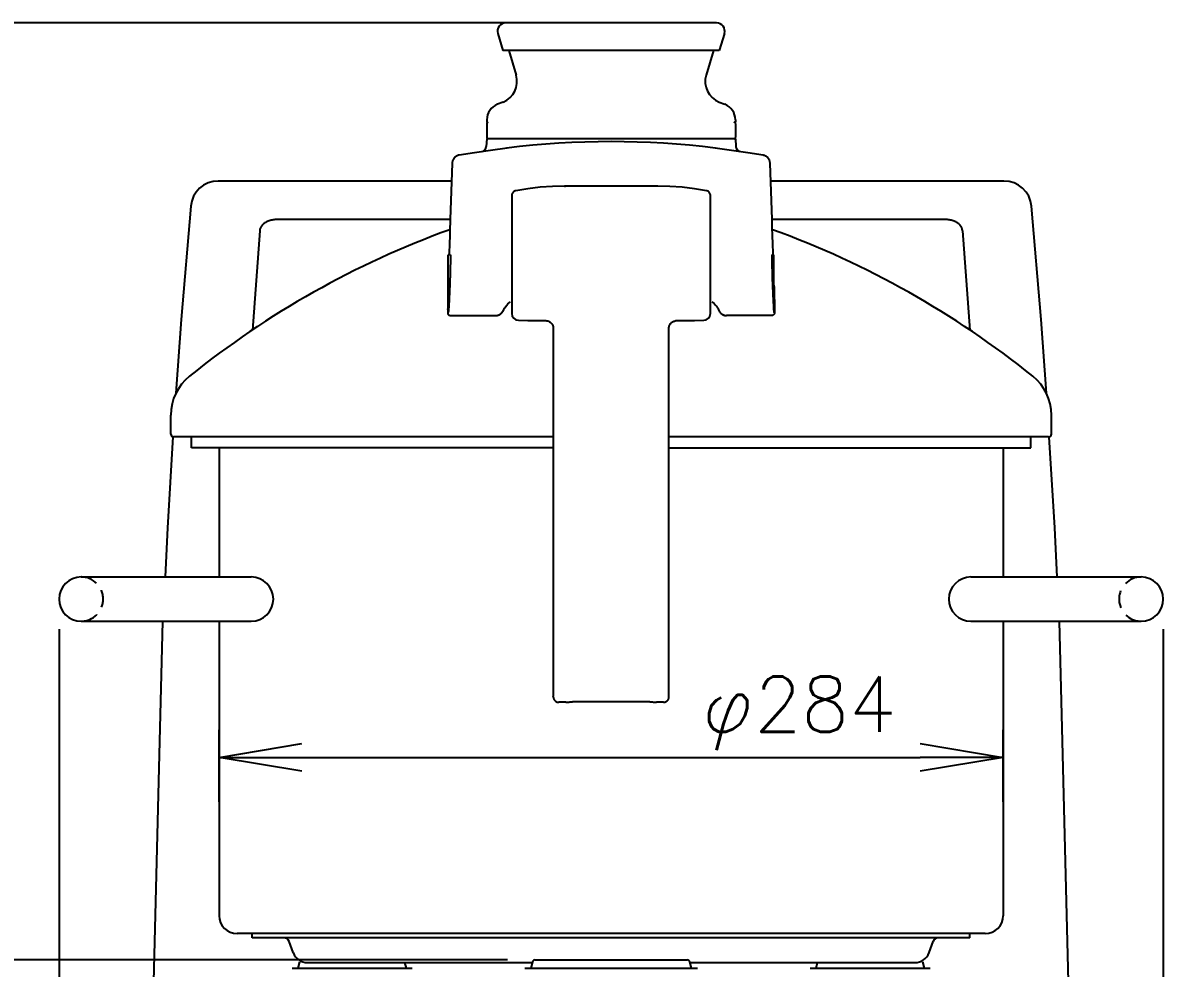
# Model space of a CAD drawing. Extents: x 230 to 4050, y 0 to 2754.
# Drawn here: x 549.7 to 962.8, y 888.7 to 1231 of the extents above; entities that cross this region are included whole.
import ezdxf

# ---------------------------------------------------------------- set-up
doc = ezdxf.new("R2010")
doc.units = 0
doc.header["$PDMODE"] = 3
doc.linetypes.add('HIDDEN', pattern=[9.525, 6.35, -3.175])
doc.layers.get('0').update_dxf_attribs({"linetype": 'CONTINUOUS'})
doc.layers.get('DEFPOINTS').update_dxf_attribs({"linetype": 'CONTINUOUS'})
doc.layers.add('DANMEN', color=7, linetype='CONTINUOUS')
doc.layers.add('SUNPOU', color=7, linetype='CONTINUOUS')
doc.styles.get("Standard").update_dxf_attribs({"font": 'SIMPLEX.shx', "bigfont": 'extfont.shx'})
doc.dimstyles.get("Standard").update_dxf_attribs({"dimscale": 10, "dimtxt": 2, "dimasz": 3, "dimexe": 1, "dimexo": 1, "dimgap": 0.6, "dimtad": 3, "dimdec": 0, "dimzin": 0, "dimdsep": 46, "dimtxsty": 'STANDARD', "dimblk1": 'OPEN', "dimblk2": 'OPEN', "dimsah": 1, "dimcen": 1.5, "dimadec": 0, "dimazin": 0, "dimtfac": 1, "dimtdec": 0, "dimtmove": 0, "dimatfit": 0, "dimldrblk": 'DOTSMALL', "dimfxl": 1, "dimtvp": 1, "dimtolj": 1, "dimtzin": 0, "dimarcsym": 0})

# ---------------------------------------------------------------- blocks, each defined once
blk = doc.blocks.new('_OPEN')
at = {"color": 0, "linetype": 'ByBlock'}
for p, q in [((-1, 0.167), (0, 0)), ((0, 0), (-1, -0.167)), ((0, 0), (-1, 0))]:
    blk.add_line(p, q, dxfattribs=at)
blk = doc.blocks.new('*D5')
at = {"layer": 'DEFPOINTS', "color": 0}
for p in [(562.81, 1021.42), (962.81, 1021.42), (962.81, 323.67)]:
    blk.add_point(p, dxfattribs=at)
at = {"layer": 'SUNPOU', "color": 0, "lineweight": -2}
for p, q in [((562.81, 1011.42), (562.81, 313.67)), ((962.81, 1011.42), (962.81, 313.67)), ((592.81, 323.67), (932.81, 323.67))]:
    blk.add_line(p, q, dxfattribs=at)
at = {"layer": 'SUNPOU', "color": 0, "lineweight": -2, "xscale": 30, "yscale": 30, "zscale": 30, "rotation": 180}
blk.add_blockref('_OPEN', (562.81, 323.67), dxfattribs=at)
at = {"layer": 'SUNPOU', "color": 0, "lineweight": -2, "xscale": 30, "yscale": 30, "zscale": 30}
blk.add_blockref('_OPEN', (962.81, 323.67), dxfattribs=at)
at = {"layer": 'SUNPOU', "color": 0, "insert": (762.81, 339.67), "char_height": 20, "attachment_point": 5}
blk.add_mtext('\\A1;400', dxfattribs=at)
blk = doc.blocks.new('_DotSmall')
at = {"color": 0, "linetype": 'ByBlock', "const_width": 0.5}
blk.add_lwpolyline([(-0.0625, 0, 1), (0.0625, 0, 1)], format="xyb", close=True, dxfattribs=at)
blk = doc.blocks.new('*D7')
at = {"layer": 'DEFPOINTS', "color": 0}
for p in [(467.95, 891.67), (735.28, 891.67), (528.54, 573.67)]:
    blk.add_point(p, dxfattribs=at)
at = {"layer": 'SUNPOU', "color": 0, "lineweight": -2}
for p, q in [((725.28, 891.67), (457.95, 891.67)), ((467.95, 603.67), (467.95, 861.67)), ((518.54, 573.67), (457.95, 573.67))]:
    blk.add_line(p, q, dxfattribs=at)
at = {"layer": 'SUNPOU', "color": 0, "lineweight": -2, "xscale": 30, "yscale": 30, "zscale": 30}
for p, rotation in [((467.95, 891.67), 90), ((467.95, 573.67), 270)]:
    blk.add_blockref('_OPEN', p, dxfattribs=dict(at, rotation=rotation))
at = {"layer": 'SUNPOU', "color": 0, "insert": (451.95, 732.67), "char_height": 20, "attachment_point": 5, "rotation": 90}
blk.add_mtext('\\A1;318', dxfattribs=at)
blk = doc.blocks.new('*D8')
at = {"layer": 'DEFPOINTS', "color": 0}
for p in [(467.95, 1230.95), (734.83, 1230.95), (529.68, 891.67)]:
    blk.add_point(p, dxfattribs=at)
at = {"layer": 'SUNPOU', "color": 0, "lineweight": -2}
for p, q in [((724.83, 1230.95), (457.95, 1230.95)), ((467.95, 921.67), (467.95, 1200.95)), ((519.68, 891.67), (457.95, 891.67))]:
    blk.add_line(p, q, dxfattribs=at)
at = {"layer": 'SUNPOU', "color": 0, "lineweight": -2, "xscale": 30, "yscale": 30, "zscale": 30}
for p, rotation in [((467.95, 1230.95), 90), ((467.95, 891.67), 270)]:
    blk.add_blockref('_OPEN', p, dxfattribs=dict(at, rotation=rotation))
at = {"layer": 'SUNPOU', "color": 0, "insert": (451.95, 1061.31), "char_height": 20, "attachment_point": 5, "rotation": 90}
blk.add_mtext('\\A1;337', dxfattribs=at)
blk = doc.blocks.new('*D9')
at = {"layer": 'DEFPOINTS', "color": 0}
for p in [(734.83, 1230.95), (417.95, 573.67), (528.54, 573.67)]:
    blk.add_point(p, dxfattribs=at)
at = {"layer": 'SUNPOU', "color": 0, "lineweight": -2}
for p, q in [((724.83, 1230.95), (407.95, 1230.95)), ((417.95, 1200.95), (417.95, 603.67)), ((518.54, 573.67), (407.95, 573.67))]:
    blk.add_line(p, q, dxfattribs=at)
at = {"layer": 'SUNPOU', "color": 0, "lineweight": -2, "xscale": 30, "yscale": 30, "zscale": 30}
for p, rotation in [((417.95, 1230.95), 90), ((417.95, 573.67), 270)]:
    blk.add_blockref('_OPEN', p, dxfattribs=dict(at, rotation=rotation))
at = {"layer": 'SUNPOU', "color": 0, "insert": (401.95, 902.31), "char_height": 20, "attachment_point": 5, "rotation": 90}
blk.add_mtext('\\A1;655', dxfattribs=at)
blk = doc.blocks.new('*D22')
at = {"layer": 'DEFPOINTS', "color": 0}
for p in [(904.81, 964.96), (620.81, 938.94), (904.81, 938.94)]:
    blk.add_point(p, dxfattribs=at)
at = {"layer": 'SUNPOU', "color": 0, "lineweight": -2}
for p, q in [((620.81, 948.94), (620.81, 974.96)), ((904.81, 948.94), (904.81, 974.96)), ((650.81, 964.96), (874.81, 964.96))]:
    blk.add_line(p, q, dxfattribs=at)
at = {"layer": 'SUNPOU', "color": 0, "lineweight": -2, "xscale": 30, "yscale": 30, "zscale": 30, "rotation": 180}
blk.add_blockref('_OPEN', (620.81, 964.96), dxfattribs=at)
at = {"layer": 'SUNPOU', "color": 0, "lineweight": -2, "xscale": 30, "yscale": 30, "zscale": 30}
blk.add_blockref('_OPEN', (904.81, 964.96), dxfattribs=at)
at = {"layer": 'SUNPOU', "color": 0, "insert": (830.93, 980.96), "char_height": 20, "attachment_point": 5}
blk.add_mtext('\\A1;φ284', dxfattribs=at)

msp = doc.modelspace()

# ---------------------------------------------------------------- linework, layer by layer
at = {"color": 2, "linetype": 'Continuous'}
for p, q in [((721.78, 1227.09), (723.62, 1220.95)), ((800.97, 1230.95), (724.65, 1230.95)), ((803.84, 1227.09), (802.01, 1220.95)), ((802.01, 1220.95), (723.62, 1220.95)), ((725.7, 1220.95), (728.38, 1211.99)), ((799.92, 1220.95), (797.24, 1211.99)), ((723.65, 1202.26), (721.61, 1201.45)), ((801.97, 1202.26), (804.01, 1201.45)), ((717.81, 1195.87), (717.81, 1194.95)), ((717.81, 1194.45), (717.81, 1189.45)), ((807.81, 1195.87), (807.81, 1194.95)), ((807.81, 1194.45), (807.81, 1189.45)), ((717.73, 1188.95), (717.58, 1186.14)), ((807.89, 1188.95), (717.73, 1188.95)), ((807.89, 1188.95), (808.04, 1186.14)), ((820.4, 1180.15), (820.4, 1180.18)), ((821.11, 1159.78), (820.4, 1180.15)), ((779.73, 1171.84), (745.89, 1171.84)), ((745.89, 1171.84), (745.9, 1171.84)), ((745.9, 1171.84), (746.23, 1171.82)), ((784.08, 1171.74), (779.72, 1171.84)), ((726.81, 1168.36), (726.81, 1125.75)), ((798.81, 1125.75), (798.81, 1168.36)), ((704.51, 1159.69), (641.5, 1159.69)), ((884.12, 1159.69), (821.11, 1159.69)), ((635.51, 1155.67), (632.84, 1119.72)), ((890.11, 1155.67), (892.79, 1119.72)), ((703.81, 1126.95), (703.81, 1146.95)), ((704.56, 1146.95), (703.81, 1146.95)), ((821.06, 1146.95), (821.81, 1146.95)), ((821.81, 1126.95), (821.81, 1146.95)), ((703.81, 1135.99), (703.79, 1135.07)), ((821.81, 1135.99), (821.83, 1135.07)), ((703.64, 1128.05), (703.63, 1127.17)), ((821.98, 1128.05), (822, 1127.17)), ((703.63, 1127.17), (703.62, 1126.97)), ((703.62, 1126.97), (703.62, 1126.75)), ((703.62, 1126.75), (703.62, 1126.55)), ((703.62, 1126.55), (703.63, 1126.38)), ((703.65, 1125.92), (703.65, 1125.87)), ((703.76, 1126.06), (703.76, 1126.07)), ((703.77, 1126.06), (703.76, 1126.06)), ((703.89, 1126.95), (703.81, 1126.95)), ((704.67, 1124.95), (720.98, 1124.95)), ((720.98, 1124.95), (721.04, 1124.95)), ((801.48, 1127.58), (801.48, 1127.59)), ((801.75, 1127.06), (801.85, 1126.84)), ((804.57, 1124.95), (804.59, 1124.95)), ((804.59, 1124.95), (804.61, 1124.95)), ((804.61, 1124.95), (804.64, 1124.95)), ((820.95, 1124.95), (804.64, 1124.95)), ((821.73, 1126.95), (821.81, 1126.95)), ((821.85, 1126.06), (821.86, 1126.06)), ((821.86, 1126.06), (821.86, 1126.07)), ((821.98, 1125.92), (821.97, 1125.87)), ((822, 1127.17), (822, 1126.97)), ((822, 1126.97), (822, 1126.75)), ((822, 1126.75), (822, 1126.55)), ((822, 1126.55), (822, 1126.38)), ((741.85, 1120.71), (741.85, 1120.71)), ((741.86, 1120.44), (741.86, 987.02)), ((783.76, 1120.44), (783.77, 1120.6)), ((783.76, 987.02), (783.76, 1120.44)), ((783.77, 1120.68), (783.78, 1120.72)), ((783.77, 1120.6), (783.77, 1120.71)), ((783.77, 1120.71), (783.77, 1120.71)), ((603.31, 1082.05), (603.31, 1088.95)), ((922.31, 1082.05), (922.31, 1088.95)), ((741.86, 1081.05), (604.31, 1081.05)), ((610.81, 1077.05), (610.81, 1081.05)), ((921.31, 1081.05), (783.76, 1081.05)), ((914.81, 1077.05), (914.81, 1081.05)), ((741.86, 1077.05), (610.81, 1077.05)), ((620.81, 1077.05), (620.81, 1030.31)), ((783.76, 1077.05), (914.81, 1077.05)), ((904.81, 1077.05), (904.81, 1030.31)), ((570.81, 1030.31), (632.46, 1030.31)), ((893.17, 1030.31), (954.81, 1030.31)), ((570.81, 1014.31), (632.46, 1014.31)), ((595.8, 830.62), (600.44, 1014.31)), ((620.81, 1014.31), (620.81, 907.67)), ((893.17, 1014.31), (954.81, 1014.31)), ((904.81, 1014.31), (904.81, 907.67)), ((929.82, 830.62), (925.19, 1014.31)), ((741.87, 986.84), (741.86, 987.02)), ((741.87, 986.84), (741.87, 986.84)), ((746.44, 984.95), (743.87, 984.95)), ((776.81, 985.12), (748.81, 985.12)), ((781.75, 984.95), (779.19, 984.95)), ((783.76, 986.84), (783.76, 987.02)), ((783.76, 986.84), (783.76, 986.84)), ((898.31, 901.17), (627.31, 901.17)), ((632.81, 899.67), (632.81, 901.17)), ((892.81, 899.67), (892.81, 901.17)), ((892.81, 899.67), (632.81, 899.67)), ((647.64, 894.29), (646.16, 898.36)), ((877.98, 894.29), (879.46, 898.36)), ((647.27, 888.67), (690.72, 888.67)), ((649.44, 888.67), (650.05, 890.93)), ((652.81, 890.67), (734.25, 890.67)), ((688.01, 890.67), (688.55, 888.67)), ((731.54, 888.67), (794.08, 888.67)), ((734.31, 890.93), (733.71, 888.67)), ((791.91, 888.67), (791.31, 890.93)), ((791.38, 890.67), (872.79, 890.67)), ((834.9, 888.67), (878.35, 888.67)), ((837.08, 888.67), (837.61, 890.67)), ((875.57, 890.93), (876.18, 888.67))]:
    msp.add_line(p, q, dxfattribs=at)
at = {"color": 2}
msp.add_line((735.28, 891.67), (790.34, 891.67), dxfattribs=at)
at = {"color": 2, "linetype": 'Continuous'}
for points in [[(707.75, 1183.02), (707.56, 1182.98), (707.27, 1182.9), (707, 1182.79), (706.75, 1182.67), (706.52, 1182.52), (706.31, 1182.36), (706.12, 1182.19), (705.95, 1182.01), (705.8, 1181.82), (705.67, 1181.62), (705.55, 1181.42), (705.46, 1181.23), (705.39, 1181.04), (705.33, 1180.86), (705.29, 1180.69), (705.27, 1180.56), (705.25, 1180.45), (705.24, 1180.37), (705.23, 1180.32), (705.23, 1180.27), (705.23, 1180.24), (705.23, 1180.22), (705.23, 1180.2), (705.23, 1180.18), (705.22, 1180.17), (704.51, 1159.78)], [(725.14, 1185.58), (719.16, 1184.76), (713.26, 1183.88), (707.75, 1183.02)], [(817.87, 1183.02), (812.37, 1183.88), (806.47, 1184.76), (800.48, 1185.58)], [(820.4, 1180.18), (820.4, 1180.19), (820.39, 1180.21), (820.39, 1180.24), (820.39, 1180.27), (820.39, 1180.31), (820.38, 1180.36), (820.38, 1180.43), (820.36, 1180.52), (820.34, 1180.63), (820.31, 1180.77), (820.27, 1180.93), (820.21, 1181.11), (820.13, 1181.3), (820.02, 1181.51), (819.89, 1181.72), (819.73, 1181.94), (819.54, 1182.16), (819.31, 1182.36), (819.06, 1182.55), (818.77, 1182.72), (818.46, 1182.86), (818.11, 1182.97), (817.87, 1183.02)], [(728.27, 1170.12), (728.1, 1170.08), (727.83, 1169.97), (727.58, 1169.83), (727.36, 1169.64), (727.17, 1169.43), (727.01, 1169.18), (726.9, 1168.92), (726.83, 1168.64), (726.81, 1168.36)], [(745.9, 1171.84), (741.55, 1171.74), (737.08, 1171.42), (732.61, 1170.87), (728.27, 1170.12)], [(797.36, 1170.12), (793.02, 1170.87), (788.55, 1171.42), (784.08, 1171.74)], [(798.81, 1168.36), (798.79, 1168.64), (798.72, 1168.92), (798.61, 1169.18), (798.46, 1169.43), (798.27, 1169.64), (798.05, 1169.83), (797.8, 1169.97), (797.53, 1170.08), (797.36, 1170.12)], [(704.41, 1156.84), (704.32, 1153.93), (704.22, 1150.89), (704.12, 1147.59), (704.1, 1146.95)], [(821.52, 1146.95), (821.5, 1147.58), (821.4, 1150.88), (821.31, 1153.93), (821.21, 1156.85)], [(703.79, 1135.07), (703.77, 1134.01), (703.71, 1131.55)], [(821.83, 1135.07), (821.86, 1134.01), (821.91, 1131.55)], [(703.71, 1131.55), (703.68, 1130.32), (703.66, 1129.14), (703.64, 1128.05)], [(723.74, 1126.78), (723.91, 1127.12), (724.2, 1127.65), (724.55, 1128.17), (724.97, 1128.68), (725.44, 1129.17), (725.97, 1129.63), (726.31, 1129.89)], [(799.31, 1129.93), (799.6, 1129.72), (800.1, 1129.3), (800.55, 1128.85), (800.94, 1128.39), (801.28, 1127.91), (801.48, 1127.58)], [(821.91, 1131.55), (821.94, 1130.32), (821.96, 1129.14), (821.98, 1128.05)], [(703.63, 1126.38), (703.63, 1126.31), (703.63, 1126.24), (703.63, 1126.18)], [(703.63, 1126.18), (703.63, 1126.12), (703.63, 1126.07), (703.64, 1126.02)], [(703.64, 1126.02), (703.64, 1125.97), (703.65, 1125.92)], [(703.65, 1125.87), (703.66, 1125.81), (703.68, 1125.73), (703.71, 1125.63), (703.76, 1125.52), (703.83, 1125.4), (703.93, 1125.27), (704.05, 1125.16), (704.21, 1125.06), (704.39, 1124.99), (704.59, 1124.95), (704.67, 1124.95)], [(721.04, 1124.95), (721.05, 1124.95), (721.07, 1124.95)], [(721.07, 1124.95), (721.09, 1124.95), (721.1, 1124.95), (721.11, 1124.95), (721.13, 1124.96), (721.14, 1124.96)], [(721.14, 1124.96), (721.16, 1124.96), (721.17, 1124.96), (721.18, 1124.96), (721.2, 1124.96), (721.21, 1124.96), (721.23, 1124.96), (721.24, 1124.96), (721.26, 1124.97), (721.27, 1124.97), (721.29, 1124.97), (721.31, 1124.97), (721.32, 1124.97), (721.34, 1124.97), (721.35, 1124.98), (721.37, 1124.98), (721.39, 1124.98), (721.4, 1124.98), (721.42, 1124.99), (721.44, 1124.99), (721.46, 1124.99), (721.47, 1124.99), (721.49, 1125), (721.51, 1125), (721.53, 1125), (721.55, 1125.01), (721.57, 1125.01), (721.59, 1125.02), (721.61, 1125.02), (721.63, 1125.02), (721.64, 1125.03), (721.66, 1125.03), (721.68, 1125.04), (721.7, 1125.04), (721.72, 1125.05), (721.75, 1125.05), (721.77, 1125.06), (721.79, 1125.07), (721.81, 1125.07), (721.83, 1125.08), (721.85, 1125.09), (721.87, 1125.09), (721.9, 1125.1), (721.92, 1125.11), (721.94, 1125.12), (721.96, 1125.12), (721.99, 1125.13), (722.01, 1125.14), (722.04, 1125.15), (722.06, 1125.16), (722.08, 1125.17), (722.11, 1125.18), (722.13, 1125.19), (722.16, 1125.2), (722.18, 1125.21), (722.21, 1125.22), (722.23, 1125.23), (722.26, 1125.24), (722.28, 1125.26), (722.31, 1125.27), (722.33, 1125.28), (722.36, 1125.3), (722.38, 1125.31), (722.41, 1125.32), (722.44, 1125.34), (722.46, 1125.35), (722.49, 1125.37), (722.51, 1125.38), (722.54, 1125.4), (722.57, 1125.42), (722.59, 1125.43), (722.62, 1125.45), (722.65, 1125.47), (722.67, 1125.49), (722.7, 1125.5), (722.73, 1125.52), (722.75, 1125.54), (722.78, 1125.56), (722.81, 1125.58), (722.83, 1125.61), (722.86, 1125.63), (722.89, 1125.65), (722.91, 1125.67), (722.94, 1125.69), (722.97, 1125.72), (723, 1125.74), (723.02, 1125.77), (723.05, 1125.79), (723.08, 1125.82), (723.1, 1125.85), (723.13, 1125.88), (723.16, 1125.9), (723.18, 1125.93), (723.21, 1125.96), (723.24, 1125.99), (723.26, 1126.02), (723.29, 1126.05), (723.31, 1126.08), (723.34, 1126.11), (723.36, 1126.14), (723.38, 1126.17), (723.41, 1126.21), (723.43, 1126.24), (723.45, 1126.27), (723.48, 1126.3), (723.5, 1126.34), (723.52, 1126.37), (723.54, 1126.4), (723.56, 1126.44), (723.58, 1126.47), (723.6, 1126.51), (723.62, 1126.54), (723.64, 1126.58), (723.66, 1126.61), (723.68, 1126.65), (723.69, 1126.68), (723.71, 1126.72), (723.73, 1126.75), (723.74, 1126.78)], [(801.48, 1127.59), (801.56, 1127.44), (801.75, 1127.06)], [(801.85, 1126.84), (801.87, 1126.81), (801.89, 1126.75), (801.92, 1126.7), (801.95, 1126.64), (801.98, 1126.58), (802.01, 1126.53), (802.04, 1126.48), (802.07, 1126.42), (802.1, 1126.37), (802.14, 1126.31), (802.17, 1126.26), (802.21, 1126.21), (802.25, 1126.16), (802.28, 1126.11), (802.32, 1126.06), (802.36, 1126.02), (802.4, 1125.97), (802.44, 1125.93), (802.48, 1125.88), (802.52, 1125.84), (802.56, 1125.8), (802.61, 1125.76), (802.64, 1125.73), (802.68, 1125.69), (802.72, 1125.66), (802.76, 1125.63), (802.8, 1125.6), (802.83, 1125.57), (802.87, 1125.54), (802.91, 1125.51), (802.94, 1125.49), (802.98, 1125.46), (803.02, 1125.44), (803.05, 1125.42), (803.08, 1125.4), (803.12, 1125.38), (803.15, 1125.36), (803.18, 1125.34), (803.21, 1125.32), (803.24, 1125.31), (803.27, 1125.29), (803.3, 1125.27), (803.33, 1125.26), (803.36, 1125.25), (803.39, 1125.23), (803.42, 1125.22), (803.44, 1125.21), (803.47, 1125.2), (803.5, 1125.18), (803.52, 1125.17), (803.55, 1125.16), (803.57, 1125.15), (803.59, 1125.15), (803.62, 1125.14), (803.64, 1125.13), (803.66, 1125.12), (803.68, 1125.11), (803.71, 1125.11), (803.73, 1125.1), (803.75, 1125.09), (803.77, 1125.09), (803.79, 1125.08), (803.81, 1125.07), (803.83, 1125.07), (803.85, 1125.06), (803.87, 1125.06), (803.89, 1125.05), (803.9, 1125.05), (803.92, 1125.04), (803.94, 1125.04), (803.96, 1125.03), (803.98, 1125.03), (804, 1125.02), (804.02, 1125.02), (804.04, 1125.02), (804.05, 1125.01), (804.07, 1125.01), (804.09, 1125.01), (804.11, 1125), (804.13, 1125), (804.14, 1125), (804.16, 1124.99), (804.18, 1124.99), (804.2, 1124.99), (804.21, 1124.98), (804.23, 1124.98), (804.25, 1124.98), (804.26, 1124.98), (804.28, 1124.97), (804.3, 1124.97), (804.31, 1124.97), (804.33, 1124.97), (804.35, 1124.97), (804.36, 1124.97), (804.38, 1124.96), (804.39, 1124.96), (804.41, 1124.96), (804.43, 1124.96), (804.44, 1124.96), (804.46, 1124.96), (804.47, 1124.96)], [(804.47, 1124.96), (804.48, 1124.96), (804.5, 1124.96), (804.51, 1124.95), (804.53, 1124.95), (804.54, 1124.95), (804.57, 1124.95)], [(821.97, 1125.87), (821.96, 1125.81), (821.94, 1125.73), (821.91, 1125.63), (821.86, 1125.52), (821.79, 1125.4), (821.69, 1125.27), (821.57, 1125.16), (821.41, 1125.06), (821.23, 1124.99), (821.03, 1124.95), (820.95, 1124.95)], [(821.99, 1126.18), (821.99, 1126.12), (821.99, 1126.07), (821.98, 1126.02)], [(821.98, 1126.02), (821.98, 1125.97), (821.98, 1125.92)], [(822, 1126.38), (822, 1126.31), (821.99, 1126.24), (821.99, 1126.18)], [(729.28, 1123.25), (732.67, 1123.21), (736.14, 1123.18), (738.93, 1123.16)], [(738.93, 1123.16), (739.2, 1123.15), (739.55, 1123.09), (739.87, 1123), (740.18, 1122.88), (740.45, 1122.73), (740.7, 1122.56), (740.93, 1122.38), (741.12, 1122.18), (741.29, 1121.98), (741.43, 1121.77), (741.55, 1121.57), (741.65, 1121.38), (741.72, 1121.19), (741.77, 1121.03), (741.81, 1120.89), (741.83, 1120.79), (741.84, 1120.72), (741.85, 1120.68)], [(741.85, 1120.71), (741.85, 1120.61), (741.86, 1120.44)], [(783.78, 1120.72), (783.79, 1120.79), (783.81, 1120.89), (783.84, 1121.01), (783.89, 1121.16), (783.95, 1121.32), (784.04, 1121.5), (784.13, 1121.68), (784.25, 1121.86), (784.38, 1122.04), (784.52, 1122.21), (784.68, 1122.37), (784.86, 1122.52), (785.05, 1122.66), (785.26, 1122.78), (785.48, 1122.9), (785.72, 1122.99), (785.97, 1123.07), (786.22, 1123.12), (786.49, 1123.15), (786.69, 1123.16)], [(786.69, 1123.16), (789.49, 1123.18), (792.96, 1123.21), (796.34, 1123.25)], [(604.06, 1081.08), (602.11, 1048.08), (601.28, 1030.31)], [(924.34, 1030.31), (923.51, 1048.09), (921.56, 1081.08)], [(741.87, 986.84), (741.87, 986.8), (741.88, 986.71), (741.9, 986.61), (741.92, 986.49), (741.96, 986.35), (742.01, 986.21), (742.08, 986.05), (742.17, 985.89), (742.28, 985.74), (742.4, 985.59), (742.54, 985.46), (742.7, 985.33), (742.88, 985.21), (743.07, 985.12), (743.28, 985.04), (743.5, 984.99), (743.73, 984.96), (743.87, 984.95)], [(746.44, 984.95), (746.71, 984.96), (747.1, 984.98), (747.47, 985.02), (747.84, 985.06), (748.21, 985.09), (748.56, 985.12), (748.81, 985.12)], [(776.81, 985.12), (777.07, 985.12), (777.42, 985.09), (777.79, 985.06), (778.16, 985.02), (778.53, 984.98), (778.92, 984.96), (779.19, 984.95)], [(781.75, 984.95), (781.89, 984.96), (782.12, 984.99), (782.34, 985.04), (782.55, 985.12), (782.74, 985.21), (782.92, 985.33), (783.08, 985.46), (783.22, 985.59), (783.34, 985.74), (783.45, 985.89), (783.54, 986.05), (783.61, 986.2), (783.66, 986.35), (783.7, 986.49), (783.72, 986.61), (783.74, 986.71), (783.75, 986.8), (783.76, 986.84)]]:
    msp.add_lwpolyline(points, dxfattribs=at)
for points in [[(704.88, 1173.67), (620.49, 1173.67, 0.389686), (610.53, 1164.52), (607.06, 1123.51), (605.14, 1096.83)], [(920.49, 1096.83), (918.56, 1123.51), (915.09, 1164.52, 0.389686), (905.13, 1173.67), (820.75, 1173.67)]]:
    msp.add_lwpolyline(points, format="xyb", dxfattribs=at)
for centre, radius, start, end in [((724.65, 1227.95), 3, 90, 196.652), ((800.97, 1227.95), 3, 343.348, 90), ((720.72, 1209.7), 8, 291.5228, 16.652), ((804.9, 1209.7), 8, 163.348, 248.4772), ((723.81, 1195.87), 6, 111.5228, 180), ((801.81, 1195.87), 6, 0, 68.4772), ((718.31, 1194.45), 0.5, 90, 180), ((807.31, 1194.45), 0.5, 0, 90), ((715.59, 1186.24), 2, 284.9056, 357), ((718.31, 1189.45), 0.5, 180, 270), ((762.81, 887.95), 300, 82.7518, 97.2482), ((807.31, 1189.45), 0.5, 270, 0), ((810.03, 1186.24), 2, 183, 255.097), ((816.8, 845.79), 330, 109.9194, 128.7985), ((708.82, 845.79), 330, 51.2015, 70.0806), ((703.86, 1126.12), 0.11, 203.131, 209.1351), ((720.96, 1127.95), 3, 270.445, 336.799), ((729.31, 1125.75), 2.5, 180, 269.3919), ((796.31, 1125.75), 2.5, 270.6081, 0), ((821.77, 1126.12), 0.11, 330.8649, 336.869), ((621.31, 1088.95), 18, 128.7985, 180), ((904.31, 1088.95), 18, 0, 51.2015), ((604.31, 1082.05), 1, 180, 270), ((921.31, 1082.05), 1, 270, 0), ((570.81, 1022.31), 8, 90, 270), ((632.46, 1022.31), 8, 270, 90), ((893.17, 1022.31), 8, 90, 270), ((954.81, 1022.31), 8, 270, 90), ((627.31, 907.67), 6.5, 180, 270), ((898.31, 907.67), 6.5, 270, 0), ((644.28, 897.67), 2, 20, 90), ((881.34, 897.67), 2, 90, 160), ((652.81, 896.17), 5.5, 200, 270), ((872.81, 896.17), 5.5, 270, 340), ((651.02, 890.67), 1, 139.0331, 164.9999), ((874.61, 890.67), 1, 15.0001, 40.9669)]:
    msp.add_arc(centre, radius, start, end, dxfattribs=at)
at = {"color": 2}
for centre, start, end in [((735.28, 890.67), 90, 165), ((790.34, 890.67), 15, 90)]:
    msp.add_arc(centre, 1, start, end, dxfattribs=at)
at = {"color": 2, "linetype": 'Continuous'}
for points, knots in [([(641.5, 1159.69), (641.01, 1159.69), (640.01, 1159.6), (638.61, 1159.22), (637.37, 1158.59), (636.39, 1157.76), (635.73, 1156.77), (635.54, 1156.03), (635.51, 1155.67)], [0, 0, 0, 0, 1.491128, 2.972665, 4.346144, 5.610859, 6.785583, 7.860275, 7.860275, 7.860275, 7.860275]), ([(704.51, 1159.78), (704.51, 1159.7), (704.5, 1159.35), (704.48, 1158.7), (704.44, 1157.8), (704.42, 1157.17), (704.41, 1156.84)], [0, 0, 0, 0, 0.240593, 1.050665, 1.944805, 2.941863, 2.941863, 2.941863, 2.941863]), ([(821.21, 1156.85), (821.21, 1156.86), (821.2, 1157.2), (821.18, 1157.83), (821.15, 1158.72), (821.12, 1159.36), (821.11, 1159.71), (821.11, 1159.78)], [0, 0, 0, 0, 0.021928, 1.008377, 1.899229, 2.706471, 2.929345, 2.929345, 2.929345, 2.929345]), ([(890.11, 1155.67), (890.08, 1156.03), (889.89, 1156.77), (889.23, 1157.76), (888.25, 1158.59), (887.01, 1159.22), (885.61, 1159.6), (884.62, 1159.69), (884.12, 1159.69)], [0, 0, 0, 0, 1.074692, 2.249416, 3.514131, 4.88761, 6.369147, 7.860275, 7.860275, 7.860275, 7.860275]), ([(704.56, 1146.95), (704.56, 1146.91), (704.57, 1146.72), (704.58, 1146.35), (704.58, 1145.8), (704.58, 1145.14), (704.57, 1144.38), (704.56, 1143.53), (704.55, 1142.59), (704.52, 1141.57), (704.5, 1140.5), (704.47, 1139.38), (704.43, 1138.23), (704.4, 1137.07), (704.35, 1135.9), (704.31, 1134.74), (704.26, 1133.6), (704.21, 1132.5), (704.16, 1131.45), (704.11, 1130.47), (704.06, 1129.56), (704.02, 1128.74), (703.97, 1128.02), (703.93, 1127.43), (703.9, 1127.08), (703.89, 1126.94)], [0, 0, 0, 0, 0.128454, 0.563232, 1.112722, 1.774974, 2.540568, 3.396049, 4.336985, 5.357931, 6.440442, 7.561228, 8.712206, 9.885876, 11.064068, 12.225251, 13.363547, 14.471423, 15.530525, 16.520361, 17.431233, 18.254838, 18.981404, 19.601389, 20.022299, 20.022299, 20.022299, 20.022299]), ([(821.06, 1146.95), (821.06, 1146.91), (821.06, 1146.72), (821.05, 1146.35), (821.04, 1145.8), (821.04, 1145.14), (821.05, 1144.38), (821.06, 1143.53), (821.08, 1142.59), (821.1, 1141.57), (821.12, 1140.5), (821.15, 1139.38), (821.19, 1138.23), (821.23, 1137.07), (821.27, 1135.9), (821.31, 1134.74), (821.36, 1133.6), (821.41, 1132.5), (821.46, 1131.45), (821.51, 1130.47), (821.56, 1129.56), (821.61, 1128.74), (821.65, 1128.02), (821.69, 1127.43), (821.72, 1127.08), (821.73, 1126.94)], [0, 0, 0, 0, 0.128454, 0.563232, 1.112722, 1.774974, 2.540568, 3.396049, 4.336985, 5.357931, 6.440442, 7.561228, 8.712206, 9.885876, 11.064068, 12.225251, 13.363547, 14.471423, 15.530525, 16.520361, 17.431233, 18.254838, 18.981404, 19.601389, 20.022299, 20.022299, 20.022299, 20.022299]), ([(703.74, 1126.17), (703.74, 1126.24), (703.72, 1126.43), (703.72, 1126.78), (703.71, 1127.24), (703.72, 1127.8), (703.73, 1128.47), (703.74, 1129.23), (703.76, 1130.08), (703.78, 1131), (703.8, 1131.71), (703.81, 1132.11), (703.81, 1132.18)], [0, 0, 0, 0, 0.225855, 0.571869, 1.032851, 1.602067, 2.272571, 3.036366, 3.886785, 4.814655, 5.812487, 6.011714, 6.011714, 6.011714, 6.011714]), ([(821.88, 1126.17), (821.88, 1126.24), (821.9, 1126.43), (821.9, 1126.78), (821.91, 1127.24), (821.9, 1127.8), (821.9, 1128.47), (821.88, 1129.23), (821.87, 1130.08), (821.84, 1131), (821.82, 1131.71), (821.81, 1132.11), (821.81, 1132.18)], [0, 0, 0, 0, 0.225855, 0.571869, 1.032851, 1.602067, 2.272571, 3.036366, 3.886785, 4.814655, 5.812487, 6.011714, 6.011714, 6.011714, 6.011714]), ([(703.89, 1126.94), (703.89, 1126.92), (703.87, 1126.76), (703.85, 1126.52), (703.82, 1126.3), (703.81, 1126.22)], [0, 0, 0, 0, 0.0845777, 0.4699133, 0.7316312, 0.7316312, 0.7316312, 0.7316312]), ([(821.73, 1126.94), (821.74, 1126.92), (821.75, 1126.76), (821.77, 1126.52), (821.8, 1126.3), (821.81, 1126.22)], [0, 0, 0, 0, 0.0845777, 0.4699133, 0.7316312, 0.7316312, 0.7316312, 0.7316312])]:
    msp.add_open_spline(points, degree=3, knots=knots, dxfattribs=at)
for points in [[(703.75, 1126.08), (703.74, 1126.1), (703.74, 1126.14), (703.74, 1126.17)], [(703.78, 1126.08), (703.78, 1126.07), (703.78, 1126.06), (703.77, 1126.06)], [(703.81, 1126.22), (703.8, 1126.17), (703.8, 1126.13), (703.78, 1126.08)], [(821.81, 1126.22), (821.82, 1126.17), (821.83, 1126.13), (821.84, 1126.08)], [(821.84, 1126.08), (821.84, 1126.07), (821.85, 1126.06), (821.85, 1126.06)], [(821.87, 1126.08), (821.88, 1126.1), (821.88, 1126.14), (821.88, 1126.17)]]:
    msp.add_open_spline(points, degree=3, dxfattribs=at)
at = {"layer": 'DANMEN', "color": 2, "linetype": 'HIDDEN'}
for centre, start, end in [((570.81, 1022.31), 270, 90), ((954.81, 1022.31), 90, 270)]:
    msp.add_arc(centre, 8, start, end, dxfattribs=at)

# ---------------------------------------------------------------- dimensions: what is measured, and where the dimension line sits
at = {"layer": 'SUNPOU'}
for base, p1, p2, text, picture, middle in [((417.95, 573.67), (734.83, 1230.95), (528.54, 573.67), '655', '*D9', (401.95, 902.31)), ((467.95, 1230.95), (529.68, 891.67), (734.83, 1230.95), '337', '*D8', (451.95, 1061.31))]:
    dim = msp.add_linear_dim(base=base, p1=p1, p2=p2, angle=90, text=text, dimstyle='STANDARD', dxfattribs=at)
    dim.commit()
    dim.dimension.update_dxf_attribs({"geometry": picture, "text_midpoint": middle})
dim = msp.add_linear_dim(base=(962.81, 323.67), p1=(562.81, 1021.42), p2=(962.81, 1021.42), dimstyle='STANDARD', dxfattribs=at)
dim.commit()
dim.dimension.update_dxf_attribs({"geometry": '*D5', "text_midpoint": (762.81, 339.67)})
dim = msp.add_linear_dim(base=(904.81, 964.96), p1=(620.81, 938.94), p2=(904.81, 938.94), angle=0, text='φ<>', dimstyle='STANDARD', override={"dimarcsym": 1}, dxfattribs=at)
dim.commit()
dim.dimension.update_dxf_attribs({"geometry": '*D22', "text_midpoint": (830.93, 964.96), "dimtype": 161})
dim = msp.add_linear_dim(base=(467.95, 891.67), p1=(528.54, 573.67), p2=(735.28, 891.67), angle=90, dimstyle='STANDARD', dxfattribs=at)
dim.commit()
dim.dimension.update_dxf_attribs({"geometry": '*D7', "text_midpoint": (451.95, 732.67)})

doc.saveas('drawing.dxf')
